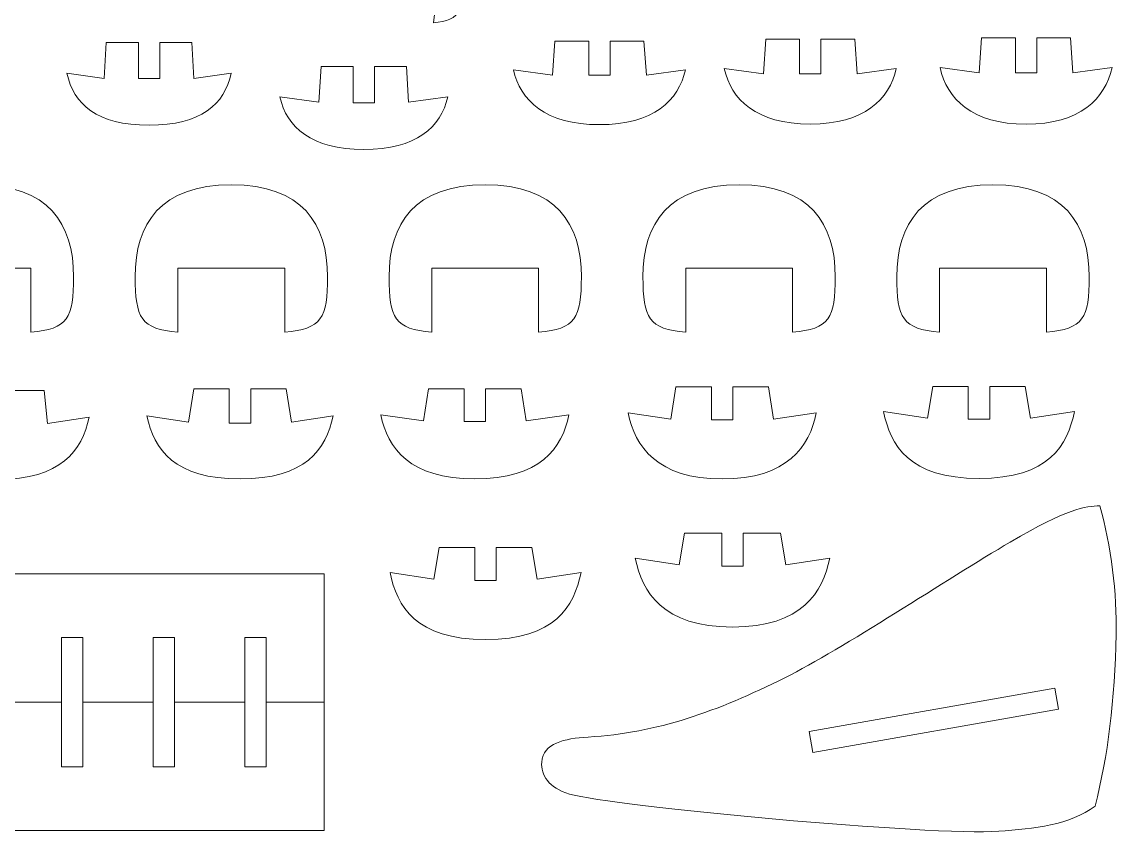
# Model space of a CAD drawing. Header units: millimetres. Extents: x -366 to 366, y -461 to 461.
# Drawn here: x 57.6 to 365.6, y 15.9 to 244.8 of the extents above; entities that cross this region are included whole.
import ezdxf

# ---------------------------------------------------------------- set-up
doc = ezdxf.new("R2010")
doc.units = ezdxf.units.MM
doc.header["$MEASUREMENT"] = 0
doc.layers.add('layer 1', color=7, linetype='Continuous')

msp = doc.modelspace()

# ---------------------------------------------------------------- linework, layer by layer
at = {"layer": 'layer 1', "lineweight": 9}
for points, knots in [([(363.7378, 296.358), (363.7378, 296.358), (363.7378, 288.343), (363.7378, 288.343), (363.7378, 288.343), (363.7378, 288.343), (357.7266, 288.343), (357.7266, 288.343), (357.7266, 288.343), (357.7266, 288.343), (357.7266, 264.3046), (357.7266, 264.3046), (357.7266, 264.3046), (357.7266, 264.3046), (363.7378, 264.3046), (363.7378, 264.3046), (363.7378, 264.3046), (363.7378, 264.3046), (363.7378, 256.2896), (363.7378, 256.2896), (363.7378, 256.2896), (363.7378, 256.2896), (209.483, 256.2896), (209.483, 256.2896), (209.483, 256.2896), (209.483, 256.2896), (209.483, 268.164), (209.483, 268.164), (209.483, 268.164), (209.483, 268.164), (187.212, 268.164), (187.212, 268.164), (187.212, 268.164), (184.4328, 266.2238), (184.126, 262.1174), (183.889, 259.1258), (183.889, 259.1258), (183.0916, 249.0788), (180.6124, 244.9584), (173.357, 244.6274), (173.357, 244.6274), (173.357, 244.6274), (176.1884, 267.6914), (176.1884, 267.6914), (176.1884, 267.6914), (176.1884, 267.6914), (170.223, 268.425), (170.223, 268.425), (170.223, 268.425), (170.223, 268.425), (168.3646, 253.2838), (168.3646, 253.2838), (168.3646, 253.2838), (168.3646, 253.2838), (0.1396, 253.2838), (0.1396, 253.2838), (0.1396, 253.2838), (0.1396, 253.2838), (0.1396, 241.4636), (0.1396, 241.4636), (0.1396, 241.4636), (0.1396, 241.4636), (-5.8702, 241.4636), (-5.8702, 241.4636), (-5.8702, 241.4636), (-5.8702, 241.4636), (-5.8702, 201.398), (-5.8702, 201.398), (-5.8702, 201.398), (-5.8702, 201.398), (-68.6004, 193.385), (-68.6004, 193.385), (-68.6004, 193.385), (-68.6004, 193.385), (-120.8434, 193.385), (-120.8434, 193.385), (-120.8434, 193.385), (-124.6836, 193.385), (-127.125, 189.0352), (-123.6402, 180.7972), (-123.6402, 180.7972), (-121.2752, 175.2056), (-121.501, 171.4648), (-126.5732, 169.4702), (-126.5732, 169.4702), (-132.6374, 167.0854), (-138.9006, 166.4462), (-142.5504, 157.583), (-142.5504, 157.583), (-144.7758, 152.1784), (-143.1036, 145.7), (-140.4634, 136.978), (-140.4634, 136.978), (-138.6806, 131.0866), (-141.4238, 124.2292), (-145.844, 125.7428), (-145.844, 125.7428), (-145.844, 125.7428), (-196.9326, 143.2376), (-196.9326, 143.2376), (-196.9326, 143.2376), (-195.6344, 148.063), (-194.2818, 152.4162), (-192.8884, 156.3808), (-192.8884, 156.3808), (-192.8884, 156.3808), (-178.3976, 150.526), (-178.3976, 150.526), (-178.3976, 150.526), (-178.3976, 150.526), (-176.1462, 156.0992), (-176.1462, 156.0992), (-176.1462, 156.0992), (-176.1462, 156.0992), (-190.7836, 162.0124), (-190.7836, 162.0124), (-190.7836, 162.0124), (-188.5542, 167.6224), (-186.2434, 172.382), (-183.9024, 176.5886), (-183.9024, 176.5886), (-183.9024, 176.5886), (-169.6742, 168.7018), (-169.6742, 168.7018), (-169.6742, 168.7018), (-169.6742, 168.7018), (-166.7602, 173.9582), (-166.7602, 173.9582), (-166.7602, 173.9582), (-166.7602, 173.9582), (-180.8494, 181.7674), (-180.8494, 181.7674), (-180.8494, 181.7674), (-178.169, 186.0734), (-175.4816, 189.8346), (-172.8626, 193.4936), (-172.8626, 193.4936), (-172.8626, 193.4936), (-159.481, 184.4676), (-159.481, 184.4676), (-159.481, 184.4676), (-159.481, 184.4676), (-156.1204, 189.4502), (-156.1204, 189.4502), (-156.1204, 189.4502), (-156.1204, 189.4502), (-169.3856, 198.3972), (-169.3856, 198.3972), (-169.3856, 198.3972), (-166.8222, 202.086), (-164.3648, 205.8734), (-162.0922, 210.2132), (-162.0922, 210.2132), (-162.0922, 210.2132), (-148.262, 201.5708), (-148.262, 201.5708), (-148.262, 201.5708), (-148.262, 201.5708), (-145.0764, 206.6678), (-145.0764, 206.6678), (-145.0764, 206.6678), (-145.0764, 206.6678), (-159.5444, 215.708), (-159.5444, 215.708), (-159.5444, 215.708), (-152.2484, 234.5012), (-163.636, 246.6164), (-197.3954, 246.6164), (-197.3954, 246.6164), (-233.3484, 246.6164), (-262.0166, 230.8754), (-287.3946, 213.4864), (-287.3946, 213.4864), (-312.7732, 196.0972), (-338.6216, 179.1786), (-348.256, 179.4136), (-348.256, 179.4136), (-357.8904, 179.6486), (-364.94, 212.0758), (-364.47, 233.6948), (-364.47, 233.6948), (-364.0002, 255.3158), (-362.1202, 273.879), (-356.4804, 288.9144), (-356.4804, 288.9144), (-350.841, 303.9568), (-347.3158, 300.9018), (-334.3918, 302.5458), (-334.3918, 302.5458), (-321.468, 304.1898), (-198.8058, 293.8534), (-185.4116, 292.9078), (-185.4116, 292.9078), (-172.0172, 291.9694), (-163.7926, 291.7366), (-152.0438, 305.128), (-152.0438, 305.128), (-145.3846, 312.7198), (-139.7832, 322.273), (-136.1794, 329.124), (-136.1794, 329.124), (-146.877, 331.8474), (-146.0388, 351.857), (-133.6562, 351.857), (-133.6562, 351.857), (-133.6562, 351.857), (-125.081, 351.857), (-125.081, 351.857), (-125.081, 351.857), (-121.7232, 351.857), (-120.0728, 353.4868), (-120.0728, 356.8454), (-120.0728, 356.8454), (-120.0728, 356.8454), (-120.0728, 365.6648), (-120.0728, 365.6648), (-120.0728, 365.6648), (-120.0728, 365.6648), (-113.061, 365.6648), (-113.061, 365.6648), (-113.061, 365.6648), (-113.061, 365.6648), (-113.061, 378.6894), (-113.061, 378.6894), (-113.061, 378.6894), (-113.061, 378.6894), (-102.0432, 378.6894), (-102.0432, 378.6894), (-102.0432, 378.6894), (-102.0432, 378.6894), (-91.0252, 392.7088), (-91.0252, 392.7088), (-91.0252, 392.7088), (-72.9962, 392.7088), (-55.9676, 392.7088), (-37.9378, 392.7088), (-37.9378, 392.7088), (-37.9378, 392.7088), (-37.9378, 370.6742), (-37.9378, 370.6742), (-37.9378, 370.6742), (-37.9378, 370.6742), (-31.9278, 370.6742), (-31.9278, 370.6742), (-31.9278, 370.6742), (-31.9278, 370.6742), (-31.9278, 359.5618), (-31.9278, 359.5618), (-31.9278, 359.5618), (-31.9278, 351.2644), (-35.819, 350.6434), (-40.3374, 350.6434), (-40.3374, 350.6434), (-40.3374, 350.6434), (-47.9546, 350.6434), (-47.9546, 350.6434), (-47.9546, 350.6434), (-47.9546, 350.6434), (-47.9546, 341.6264), (-47.9546, 341.6264), (-47.9546, 341.6264), (-47.9546, 341.6264), (-29.1282, 341.6264), (-29.1282, 341.6264), (-29.1282, 341.6264), (-17.962, 341.6264), (-5.8702, 338.007), (-5.8702, 319.6696), (-5.8702, 319.6696), (-5.8702, 319.6696), (-5.8702, 305.5726), (-5.8702, 305.5726), (-5.8702, 305.5726), (-5.8702, 305.5726), (0.1396, 305.5726), (0.1396, 305.5726), (0.1396, 305.5726), (0.1396, 305.5726), (0.1396, 291.3486), (0.1396, 291.3486), (0.1396, 291.3486), (0.1396, 291.3486), (174.4252, 291.3486), (174.4252, 291.3486), (174.4252, 291.3486), (174.4252, 291.3486), (174.4252, 299.4484), (174.4252, 299.4484), (174.4252, 299.4484), (174.4252, 299.4484), (187.742, 340.2084), (187.742, 340.2084), (187.742, 340.2084), (189.2624, 344.858), (192.5778, 346.4666), (196.3152, 346.4948), (196.3152, 346.4948), (202.0562, 346.5512), (206.0872, 341.1184), (207.1002, 336.3348), (207.1002, 336.3348), (207.1002, 336.3348), (215.5704, 296.358), (215.5704, 296.358), (215.5704, 296.358), (215.5704, 296.358), (232.0198, 296.358), (232.0198, 296.358), (232.0198, 296.358), (232.0198, 296.358), (232.0198, 276.2074), (232.0198, 276.2074), (232.0198, 276.2074), (232.0198, 276.2074), (238.0298, 276.2074), (238.0298, 276.2074), (238.0298, 276.2074), (238.0298, 276.2074), (238.0298, 296.358), (238.0298, 296.358), (238.0298, 296.358), (238.0298, 296.358), (257.812, 296.358), (257.812, 296.358), (257.812, 296.358), (257.812, 296.358), (257.812, 276.2074), (257.812, 276.2074), (257.812, 276.2074), (257.812, 276.2074), (263.822, 276.2074), (263.822, 276.2074), (263.822, 276.2074), (263.822, 276.2074), (263.822, 296.358), (263.822, 296.358), (263.822, 296.358), (263.822, 296.358), (283.6044, 296.358), (283.6044, 296.358), (283.6044, 296.358), (283.6044, 296.358), (283.6044, 276.2074), (283.6044, 276.2074), (283.6044, 276.2074), (283.6044, 276.2074), (289.6142, 276.2074), (289.6142, 276.2074), (289.6142, 276.2074), (289.6142, 276.2074), (289.6142, 296.358), (289.6142, 296.358), (289.6142, 296.358), (289.6142, 296.358), (309.3966, 296.358), (309.3966, 296.358), (309.3966, 296.358), (309.3966, 296.358), (309.3966, 276.2074), (309.3966, 276.2074), (309.3966, 276.2074), (309.3966, 276.2074), (315.4066, 276.2074), (315.4066, 276.2074), (315.4066, 276.2074), (315.4066, 276.2074), (315.4066, 296.358), (315.4066, 296.358), (315.4066, 296.358), (315.4066, 296.358), (335.1896, 296.358), (335.1896, 296.358), (335.1896, 296.358), (335.1896, 296.358), (335.1896, 276.2074), (335.1896, 276.2074), (335.1896, 276.2074), (335.1896, 276.2074), (341.2024, 276.2074), (341.2024, 276.2074), (341.2024, 276.2074), (341.2024, 276.2074), (341.2024, 296.358), (341.2024, 296.358), (341.2024, 296.358), (341.2024, 296.358), (363.7378, 296.358), (363.7378, 296.358)], [0, 0, 0, 0, 0.01020408, 0.01020408, 0.01020408, 0.01020408, 0.02040816, 0.02040816, 0.02040816, 0.02040816, 0.03061224, 0.03061224, 0.03061224, 0.03061224, 0.04081633, 0.04081633, 0.04081633, 0.04081633, 0.05102041, 0.05102041, 0.05102041, 0.05102041, 0.06122449, 0.06122449, 0.06122449, 0.06122449, 0.07142857, 0.07142857, 0.07142857, 0.07142857, 0.08163265, 0.08163265, 0.08163265, 0.08163265, 0.09183673, 0.09183673, 0.09183673, 0.09183673, 0.10204082, 0.10204082, 0.10204082, 0.10204082, 0.1122449, 0.1122449, 0.1122449, 0.1122449, 0.12244898, 0.12244898, 0.12244898, 0.12244898, 0.13265306, 0.13265306, 0.13265306, 0.13265306, 0.14285714, 0.14285714, 0.14285714, 0.14285714, 0.15306122, 0.15306122, 0.15306122, 0.15306122, 0.16326531, 0.16326531, 0.16326531, 0.16326531, 0.17346939, 0.17346939, 0.17346939, 0.17346939, 0.18367347, 0.18367347, 0.18367347, 0.18367347, 0.19387755, 0.19387755, 0.19387755, 0.19387755, 0.20408163, 0.20408163, 0.20408163, 0.20408163, 0.21428571, 0.21428571, 0.21428571, 0.21428571, 0.2244898, 0.2244898, 0.2244898, 0.2244898, 0.23469388, 0.23469388, 0.23469388, 0.23469388, 0.24489796, 0.24489796, 0.24489796, 0.24489796, 0.25510204, 0.25510204, 0.25510204, 0.25510204, 0.26530612, 0.26530612, 0.26530612, 0.26530612, 0.2755102, 0.2755102, 0.2755102, 0.2755102, 0.28571429, 0.28571429, 0.28571429, 0.28571429, 0.29591837, 0.29591837, 0.29591837, 0.29591837, 0.30612245, 0.30612245, 0.30612245, 0.30612245, 0.31632653, 0.31632653, 0.31632653, 0.31632653, 0.32653061, 0.32653061, 0.32653061, 0.32653061, 0.33673469, 0.33673469, 0.33673469, 0.33673469, 0.34693878, 0.34693878, 0.34693878, 0.34693878, 0.35714286, 0.35714286, 0.35714286, 0.35714286, 0.36734694, 0.36734694, 0.36734694, 0.36734694, 0.37755102, 0.37755102, 0.37755102, 0.37755102, 0.3877551, 0.3877551, 0.3877551, 0.3877551, 0.39795918, 0.39795918, 0.39795918, 0.39795918, 0.40816327, 0.40816327, 0.40816327, 0.40816327, 0.41836735, 0.41836735, 0.41836735, 0.41836735, 0.42857143, 0.42857143, 0.42857143, 0.42857143, 0.43877551, 0.43877551, 0.43877551, 0.43877551, 0.44897959, 0.44897959, 0.44897959, 0.44897959, 0.45918367, 0.45918367, 0.45918367, 0.45918367, 0.46938776, 0.46938776, 0.46938776, 0.46938776, 0.47959184, 0.47959184, 0.47959184, 0.47959184, 0.48979592, 0.48979592, 0.48979592, 0.48979592, 0.5, 0.5, 0.5, 0.5, 0.51020408, 0.51020408, 0.51020408, 0.51020408, 0.52040816, 0.52040816, 0.52040816, 0.52040816, 0.53061224, 0.53061224, 0.53061224, 0.53061224, 0.54081633, 0.54081633, 0.54081633, 0.54081633, 0.55102041, 0.55102041, 0.55102041, 0.55102041, 0.56122449, 0.56122449, 0.56122449, 0.56122449, 0.57142857, 0.57142857, 0.57142857, 0.57142857, 0.58163265, 0.58163265, 0.58163265, 0.58163265, 0.59183673, 0.59183673, 0.59183673, 0.59183673, 0.60204082, 0.60204082, 0.60204082, 0.60204082, 0.6122449, 0.6122449, 0.6122449, 0.6122449, 0.62244898, 0.62244898, 0.62244898, 0.62244898, 0.63265306, 0.63265306, 0.63265306, 0.63265306, 0.64285714, 0.64285714, 0.64285714, 0.64285714, 0.65306122, 0.65306122, 0.65306122, 0.65306122, 0.66326531, 0.66326531, 0.66326531, 0.66326531, 0.67346939, 0.67346939, 0.67346939, 0.67346939, 0.68367347, 0.68367347, 0.68367347, 0.68367347, 0.69387755, 0.69387755, 0.69387755, 0.69387755, 0.70408163, 0.70408163, 0.70408163, 0.70408163, 0.71428571, 0.71428571, 0.71428571, 0.71428571, 0.7244898, 0.7244898, 0.7244898, 0.7244898, 0.73469388, 0.73469388, 0.73469388, 0.73469388, 0.74489796, 0.74489796, 0.74489796, 0.74489796, 0.75510204, 0.75510204, 0.75510204, 0.75510204, 0.76530612, 0.76530612, 0.76530612, 0.76530612, 0.7755102, 0.7755102, 0.7755102, 0.7755102, 0.78571429, 0.78571429, 0.78571429, 0.78571429, 0.79591837, 0.79591837, 0.79591837, 0.79591837, 0.80612245, 0.80612245, 0.80612245, 0.80612245, 0.81632653, 0.81632653, 0.81632653, 0.81632653, 0.82653061, 0.82653061, 0.82653061, 0.82653061, 0.83673469, 0.83673469, 0.83673469, 0.83673469, 0.84693878, 0.84693878, 0.84693878, 0.84693878, 0.85714286, 0.85714286, 0.85714286, 0.85714286, 0.86734694, 0.86734694, 0.86734694, 0.86734694, 0.87755102, 0.87755102, 0.87755102, 0.87755102, 0.8877551, 0.8877551, 0.8877551, 0.8877551, 0.89795918, 0.89795918, 0.89795918, 0.89795918, 0.90816327, 0.90816327, 0.90816327, 0.90816327, 0.91836735, 0.91836735, 0.91836735, 0.91836735, 0.92857143, 0.92857143, 0.92857143, 0.92857143, 0.93877551, 0.93877551, 0.93877551, 0.93877551, 0.94897959, 0.94897959, 0.94897959, 0.94897959, 0.95918367, 0.95918367, 0.95918367, 0.95918367, 0.96938776, 0.96938776, 0.96938776, 0.96938776, 0.97959184, 0.97959184, 0.97959184, 0.97959184, 1, 1, 1, 1]), ([(342.9734, 240.3892), (342.9734, 240.3892), (352.4912, 240.3892), (352.4912, 240.3892), (352.4912, 240.3892), (352.4912, 240.3892), (353.1546, 230.4838), (353.1546, 230.4838), (353.1546, 230.4838), (353.1546, 230.4838), (364.1542, 232.0178), (364.1542, 232.0178), (364.1542, 232.0178), (362.235, 223.1608), (355.1794, 216.0912), (339.9706, 216.0912), (339.9706, 216.0912), (324.763, 216.0912), (317.7024, 223.1608), (315.789, 232.0178), (315.789, 232.0178), (315.789, 232.0178), (326.7886, 230.4838), (326.7886, 230.4838), (326.7886, 230.4838), (326.7886, 230.4838), (327.4498, 240.3892), (327.4498, 240.3892), (327.4498, 240.3892), (327.4498, 240.3892), (336.9656, 240.3892), (336.9656, 240.3892), (336.9656, 240.3892), (336.9656, 240.3892), (336.9656, 230.51), (336.9656, 230.51), (336.9656, 230.51), (336.9656, 230.51), (342.9734, 230.51), (342.9734, 230.51), (342.9734, 230.51), (342.9734, 230.51), (342.9734, 240.3892), (342.9734, 240.3892)], [0, 0, 0, 0, 0.08333333, 0.08333333, 0.08333333, 0.08333333, 0.16666667, 0.16666667, 0.16666667, 0.16666667, 0.25, 0.25, 0.25, 0.25, 0.33333333, 0.33333333, 0.33333333, 0.33333333, 0.41666667, 0.41666667, 0.41666667, 0.41666667, 0.5, 0.5, 0.5, 0.5, 0.58333333, 0.58333333, 0.58333333, 0.58333333, 0.66666667, 0.66666667, 0.66666667, 0.66666667, 0.75, 0.75, 0.75, 0.75, 0.83333333, 0.83333333, 0.83333333, 0.83333333, 1, 1, 1, 1]), ([(96.3576, 239.074), (96.3576, 239.074), (105.3726, 239.074), (105.3726, 239.074), (105.3726, 239.074), (105.3726, 239.074), (105.9638, 228.8864), (105.9638, 228.8864), (105.9638, 228.8864), (105.9638, 228.8864), (116.4618, 230.3878), (116.4618, 230.3878), (116.4618, 230.3878), (114.5484, 221.7222), (108.0594, 215.804), (93.3528, 215.804), (93.3528, 215.804), (78.6462, 215.804), (72.1578, 221.7222), (70.2436, 230.3878), (70.2436, 230.3878), (70.2436, 230.3878), (80.7424, 228.8864), (80.7424, 228.8864), (80.7424, 228.8864), (80.7424, 228.8864), (81.3336, 239.074), (81.3336, 239.074), (81.3336, 239.074), (81.3336, 239.074), (90.3484, 239.074), (90.3484, 239.074), (90.3484, 239.074), (90.3484, 239.074), (90.3484, 228.9084), (90.3484, 228.9084), (90.3484, 228.9084), (90.3484, 228.9084), (96.3576, 228.9084), (96.3576, 228.9084), (96.3576, 228.9084), (96.3576, 228.9084), (96.3576, 239.074), (96.3576, 239.074)], [0, 0, 0, 0, 0.08333333, 0.08333333, 0.08333333, 0.08333333, 0.16666667, 0.16666667, 0.16666667, 0.16666667, 0.25, 0.25, 0.25, 0.25, 0.33333333, 0.33333333, 0.33333333, 0.33333333, 0.41666667, 0.41666667, 0.41666667, 0.41666667, 0.5, 0.5, 0.5, 0.5, 0.58333333, 0.58333333, 0.58333333, 0.58333333, 0.66666667, 0.66666667, 0.66666667, 0.66666667, 0.75, 0.75, 0.75, 0.75, 0.83333333, 0.83333333, 0.83333333, 0.83333333, 1, 1, 1, 1]), ([(223.019, 239.448), (223.019, 239.448), (232.5348, 239.448), (232.5348, 239.448), (232.5348, 239.448), (232.5348, 239.448), (233.196, 229.87), (233.196, 229.87), (233.196, 229.87), (233.196, 229.87), (244.1956, 231.353), (244.1956, 231.353), (244.1956, 231.353), (242.2814, 222.789), (235.2216, 215.953), (220.014, 215.953), (220.014, 215.953), (204.8072, 215.953), (197.7468, 222.789), (195.8332, 231.353), (195.8332, 231.353), (195.8332, 231.353), (206.8328, 229.87), (206.8328, 229.87), (206.8328, 229.87), (206.8328, 229.87), (207.4932, 239.448), (207.4932, 239.448), (207.4932, 239.448), (207.4932, 239.448), (217.0092, 239.448), (217.0092, 239.448), (217.0092, 239.448), (217.0092, 239.448), (217.0092, 229.8954), (217.0092, 229.8954), (217.0092, 229.8954), (217.0092, 229.8954), (223.019, 229.8954), (223.019, 229.8954), (223.019, 229.8954), (223.019, 229.8954), (223.019, 239.448), (223.019, 239.448)], [0, 0, 0, 0, 0.08333333, 0.08333333, 0.08333333, 0.08333333, 0.16666667, 0.16666667, 0.16666667, 0.16666667, 0.25, 0.25, 0.25, 0.25, 0.33333333, 0.33333333, 0.33333333, 0.33333333, 0.41666667, 0.41666667, 0.41666667, 0.41666667, 0.5, 0.5, 0.5, 0.5, 0.58333333, 0.58333333, 0.58333333, 0.58333333, 0.66666667, 0.66666667, 0.66666667, 0.66666667, 0.75, 0.75, 0.75, 0.75, 0.83333333, 0.83333333, 0.83333333, 0.83333333, 1, 1, 1, 1]), ([(282.2934, 239.9482), (282.2934, 239.9482), (291.8092, 239.9482), (291.8092, 239.9482), (291.8092, 239.9482), (291.8092, 239.9482), (292.4704, 230.232), (292.4704, 230.232), (292.4704, 230.232), (292.4704, 230.232), (303.4692, 231.737), (303.4692, 231.737), (303.4692, 231.737), (301.5558, 223.0472), (294.496, 216.1124), (279.2884, 216.1124), (279.2884, 216.1124), (264.0816, 216.1124), (257.0212, 223.0472), (255.1076, 231.737), (255.1076, 231.737), (255.1076, 231.737), (266.1066, 230.232), (266.1066, 230.232), (266.1066, 230.232), (266.1066, 230.232), (266.7678, 239.9482), (266.7678, 239.9482), (266.7678, 239.9482), (266.7678, 239.9482), (276.2836, 239.9482), (276.2836, 239.9482), (276.2836, 239.9482), (276.2836, 239.9482), (276.2836, 230.2574), (276.2836, 230.2574), (276.2836, 230.2574), (276.2836, 230.2574), (282.2934, 230.2574), (282.2934, 230.2574), (282.2934, 230.2574), (282.2934, 230.2574), (282.2934, 239.9482), (282.2934, 239.9482)], [0, 0, 0, 0, 0.08333333, 0.08333333, 0.08333333, 0.08333333, 0.16666667, 0.16666667, 0.16666667, 0.16666667, 0.25, 0.25, 0.25, 0.25, 0.33333333, 0.33333333, 0.33333333, 0.33333333, 0.41666667, 0.41666667, 0.41666667, 0.41666667, 0.5, 0.5, 0.5, 0.5, 0.58333333, 0.58333333, 0.58333333, 0.58333333, 0.66666667, 0.66666667, 0.66666667, 0.66666667, 0.75, 0.75, 0.75, 0.75, 0.83333333, 0.83333333, 0.83333333, 0.83333333, 1, 1, 1, 1]), ([(156.7526, 232.2766), (156.7526, 232.2766), (165.7674, 232.2766), (165.7674, 232.2766), (165.7674, 232.2766), (165.7674, 232.2766), (166.358, 222.2972), (166.358, 222.2972), (166.358, 222.2972), (166.358, 222.2972), (177.3576, 223.798), (177.3576, 223.798), (177.3576, 223.798), (175.4442, 215.133), (168.4542, 209.0068), (153.7476, 209.0068), (153.7476, 209.0068), (139.0416, 209.0068), (132.0518, 215.133), (130.1382, 223.798), (130.1382, 223.798), (130.1382, 223.798), (141.1372, 222.2972), (141.1372, 222.2972), (141.1372, 222.2972), (141.1372, 222.2972), (141.7278, 232.2766), (141.7278, 232.2766), (141.7278, 232.2766), (141.7278, 232.2766), (150.7426, 232.2766), (150.7426, 232.2766), (150.7426, 232.2766), (150.7426, 232.2766), (150.7426, 222.111), (150.7426, 222.111), (150.7426, 222.111), (150.7426, 222.111), (156.7526, 222.111), (156.7526, 222.111), (156.7526, 222.111), (156.7526, 222.111), (156.7526, 232.2766), (156.7526, 232.2766)], [0, 0, 0, 0, 0.08333333, 0.08333333, 0.08333333, 0.08333333, 0.16666667, 0.16666667, 0.16666667, 0.16666667, 0.25, 0.25, 0.25, 0.25, 0.33333333, 0.33333333, 0.33333333, 0.33333333, 0.41666667, 0.41666667, 0.41666667, 0.41666667, 0.5, 0.5, 0.5, 0.5, 0.58333333, 0.58333333, 0.58333333, 0.58333333, 0.66666667, 0.66666667, 0.66666667, 0.66666667, 0.75, 0.75, 0.75, 0.75, 0.83333333, 0.83333333, 0.83333333, 0.83333333, 1, 1, 1, 1]), ([(45.0962, 199.0668), (65.038, 199.0668), (72.141, 188.0326), (72.141, 173.1914), (72.141, 173.1914), (72.141, 161.5644), (70.473, 158.4628), (60.121, 157.6338), (60.121, 157.6338), (60.121, 157.6338), (60.121, 175.6382), (60.121, 175.6382), (60.121, 175.6382), (60.121, 175.6382), (30.0722, 175.6382), (30.0722, 175.6382), (30.0722, 175.6382), (30.0722, 175.6382), (30.0722, 157.6338), (30.0722, 157.6338), (30.0722, 157.6338), (19.7202, 158.4628), (18.0524, 161.5644), (18.0524, 173.1914), (18.0524, 173.1914), (18.0524, 188.0326), (25.1544, 199.0668), (45.0962, 199.0668)], [0, 0, 0, 0, 0.125, 0.125, 0.125, 0.125, 0.25, 0.25, 0.25, 0.25, 0.375, 0.375, 0.375, 0.375, 0.5, 0.5, 0.5, 0.5, 0.625, 0.625, 0.625, 0.625, 0.75, 0.75, 0.75, 0.75, 1, 1, 1, 1]), ([(116.4928, 199.0668), (136.4346, 199.0668), (143.5374, 188.0326), (143.5374, 173.1914), (143.5374, 173.1914), (143.5374, 161.5644), (141.8688, 158.4628), (131.5176, 157.6338), (131.5176, 157.6338), (131.5176, 157.6338), (131.5176, 175.6382), (131.5176, 175.6382), (131.5176, 175.6382), (131.5176, 175.6382), (101.468, 175.6382), (101.468, 175.6382), (101.468, 175.6382), (101.468, 175.6382), (101.468, 157.6338), (101.468, 157.6338), (101.468, 157.6338), (91.1162, 158.4628), (89.4482, 161.5644), (89.4482, 173.1914), (89.4482, 173.1914), (89.4482, 188.0326), (96.551, 199.0668), (116.4928, 199.0668)], [0, 0, 0, 0, 0.125, 0.125, 0.125, 0.125, 0.25, 0.25, 0.25, 0.25, 0.375, 0.375, 0.375, 0.375, 0.5, 0.5, 0.5, 0.5, 0.625, 0.625, 0.625, 0.625, 0.75, 0.75, 0.75, 0.75, 1, 1, 1, 1]), ([(187.8888, 199.0668), (207.8312, 199.0668), (214.9334, 188.0326), (214.9334, 173.1914), (214.9334, 173.1914), (214.9334, 161.5644), (213.2654, 158.4628), (202.9136, 157.6338), (202.9136, 157.6338), (202.9136, 157.6338), (202.9136, 175.6382), (202.9136, 175.6382), (202.9136, 175.6382), (202.9136, 175.6382), (172.8646, 175.6382), (172.8646, 175.6382), (172.8646, 175.6382), (172.8646, 175.6382), (172.8646, 157.6338), (172.8646, 157.6338), (172.8646, 157.6338), (162.5126, 158.4628), (160.8448, 161.5644), (160.8448, 173.1914), (160.8448, 173.1914), (160.8448, 188.0326), (167.9468, 199.0668), (187.8888, 199.0668)], [0, 0, 0, 0, 0.125, 0.125, 0.125, 0.125, 0.25, 0.25, 0.25, 0.25, 0.375, 0.375, 0.375, 0.375, 0.5, 0.5, 0.5, 0.5, 0.625, 0.625, 0.625, 0.625, 0.75, 0.75, 0.75, 0.75, 1, 1, 1, 1]), ([(259.2852, 199.0668), (279.2272, 199.0668), (286.3292, 188.0326), (286.3292, 173.1914), (286.3292, 173.1914), (286.3292, 161.5644), (284.6612, 158.4628), (274.31, 157.6338), (274.31, 157.6338), (274.31, 157.6338), (274.31, 175.6382), (274.31, 175.6382), (274.31, 175.6382), (274.31, 175.6382), (244.2604, 175.6382), (244.2604, 175.6382), (244.2604, 175.6382), (244.2604, 175.6382), (244.2604, 157.6338), (244.2604, 157.6338), (244.2604, 157.6338), (233.9086, 158.4628), (232.2406, 161.5644), (232.2406, 173.1914), (232.2406, 173.1914), (232.2406, 188.0326), (239.3434, 199.0668), (259.2852, 199.0668)], [0, 0, 0, 0, 0.125, 0.125, 0.125, 0.125, 0.25, 0.25, 0.25, 0.25, 0.375, 0.375, 0.375, 0.375, 0.5, 0.5, 0.5, 0.5, 0.625, 0.625, 0.625, 0.625, 0.75, 0.75, 0.75, 0.75, 1, 1, 1, 1]), ([(330.6818, 199.0668), (350.6216, 199.0668), (357.7266, 188.0326), (357.7266, 173.1914), (357.7266, 173.1914), (357.7266, 161.5644), (356.0614, 158.4628), (345.7038, 157.6338), (345.7038, 157.6338), (345.7038, 157.6338), (345.7038, 175.6382), (345.7038, 175.6382), (345.7038, 175.6382), (345.7038, 175.6382), (315.657, 175.6382), (315.657, 175.6382), (315.657, 175.6382), (315.657, 175.6382), (315.657, 157.6338), (315.657, 157.6338), (315.657, 157.6338), (305.3052, 158.4628), (303.6372, 161.5644), (303.6372, 173.1914), (303.6372, 173.1914), (303.6372, 188.0326), (310.74, 199.0668), (330.6818, 199.0668)], [0, 0, 0, 0, 0.125, 0.125, 0.125, 0.125, 0.25, 0.25, 0.25, 0.25, 0.375, 0.375, 0.375, 0.375, 0.5, 0.5, 0.5, 0.5, 0.625, 0.625, 0.625, 0.625, 0.75, 0.75, 0.75, 0.75, 1, 1, 1, 1]), ([(121.9348, 141.7052), (121.9348, 141.7052), (131.9516, 141.7052), (131.9516, 141.7052), (131.9516, 141.7052), (131.9516, 141.7052), (133.3938, 132.284), (133.3938, 132.284), (133.3938, 132.284), (133.3938, 132.284), (145.1144, 134.0852), (145.1144, 134.0852), (145.1144, 134.0852), (143.201, 124.5948), (137.22, 116.3504), (118.9298, 116.3504), (118.9298, 116.3504), (100.6398, 116.3504), (94.6594, 124.5948), (92.746, 134.0852), (92.746, 134.0852), (92.746, 134.0852), (104.466, 132.284), (104.466, 132.284), (104.466, 132.284), (104.466, 132.284), (105.9088, 141.7052), (105.9088, 141.7052), (105.9088, 141.7052), (105.9088, 141.7052), (115.9248, 141.7052), (115.9248, 141.7052), (115.9248, 141.7052), (115.9248, 141.7052), (115.9248, 132.0032), (115.9248, 132.0032), (115.9248, 132.0032), (115.9248, 132.0032), (121.9348, 132.0032), (121.9348, 132.0032), (121.9348, 132.0032), (121.9348, 132.0032), (121.9348, 141.7052), (121.9348, 141.7052)], [0, 0, 0, 0, 0.08333333, 0.08333333, 0.08333333, 0.08333333, 0.16666667, 0.16666667, 0.16666667, 0.16666667, 0.25, 0.25, 0.25, 0.25, 0.33333333, 0.33333333, 0.33333333, 0.33333333, 0.41666667, 0.41666667, 0.41666667, 0.41666667, 0.5, 0.5, 0.5, 0.5, 0.58333333, 0.58333333, 0.58333333, 0.58333333, 0.66666667, 0.66666667, 0.66666667, 0.66666667, 0.75, 0.75, 0.75, 0.75, 0.83333333, 0.83333333, 0.83333333, 0.83333333, 1, 1, 1, 1]), ([(187.9882, 141.7052), (187.9882, 141.7052), (198.0042, 141.7052), (198.0042, 141.7052), (198.0042, 141.7052), (198.0042, 141.7052), (199.4472, 132.648), (199.4472, 132.648), (199.4472, 132.648), (199.4472, 132.648), (211.4402, 134.4042), (211.4402, 134.4042), (211.4402, 134.4042), (209.5266, 124.9136), (203.2734, 116.3504), (184.9832, 116.3504), (184.9832, 116.3504), (166.6932, 116.3504), (160.4398, 124.9136), (158.5256, 134.4042), (158.5256, 134.4042), (158.5256, 134.4042), (170.5186, 132.648), (170.5186, 132.648), (170.5186, 132.648), (170.5186, 132.648), (171.9614, 141.7052), (171.9614, 141.7052), (171.9614, 141.7052), (171.9614, 141.7052), (181.9782, 141.7052), (181.9782, 141.7052), (181.9782, 141.7052), (181.9782, 141.7052), (181.9782, 132.504), (181.9782, 132.504), (181.9782, 132.504), (181.9782, 132.504), (187.9882, 132.504), (187.9882, 132.504), (187.9882, 132.504), (187.9882, 132.504), (187.9882, 141.7052), (187.9882, 141.7052)], [0, 0, 0, 0, 0.08333333, 0.08333333, 0.08333333, 0.08333333, 0.16666667, 0.16666667, 0.16666667, 0.16666667, 0.25, 0.25, 0.25, 0.25, 0.33333333, 0.33333333, 0.33333333, 0.33333333, 0.41666667, 0.41666667, 0.41666667, 0.41666667, 0.5, 0.5, 0.5, 0.5, 0.58333333, 0.58333333, 0.58333333, 0.58333333, 0.66666667, 0.66666667, 0.66666667, 0.66666667, 0.75, 0.75, 0.75, 0.75, 0.83333333, 0.83333333, 0.83333333, 0.83333333, 1, 1, 1, 1]), ([(257.5418, 142.2062), (257.5418, 142.2062), (267.5586, 142.2062), (267.5586, 142.2062), (267.5586, 142.2062), (267.5586, 142.2062), (269.0014, 133.149), (269.0014, 133.149), (269.0014, 133.149), (269.0014, 133.149), (280.9938, 134.9044), (280.9938, 134.9044), (280.9938, 134.9044), (279.0804, 125.4146), (272.827, 116.3504), (254.5368, 116.3504), (254.5368, 116.3504), (236.2468, 116.3504), (229.9934, 125.4146), (228.08, 134.9044), (228.08, 134.9044), (228.08, 134.9044), (240.073, 133.149), (240.073, 133.149), (240.073, 133.149), (240.073, 133.149), (241.5158, 142.2062), (241.5158, 142.2062), (241.5158, 142.2062), (241.5158, 142.2062), (251.532, 142.2062), (251.532, 142.2062), (251.532, 142.2062), (251.532, 142.2062), (251.532, 133.005), (251.532, 133.005), (251.532, 133.005), (251.532, 133.005), (257.5418, 133.005), (257.5418, 133.005), (257.5418, 133.005), (257.5418, 133.005), (257.5418, 142.2062), (257.5418, 142.2062)], [0, 0, 0, 0, 0.08333333, 0.08333333, 0.08333333, 0.08333333, 0.16666667, 0.16666667, 0.16666667, 0.16666667, 0.25, 0.25, 0.25, 0.25, 0.33333333, 0.33333333, 0.33333333, 0.33333333, 0.41666667, 0.41666667, 0.41666667, 0.41666667, 0.5, 0.5, 0.5, 0.5, 0.58333333, 0.58333333, 0.58333333, 0.58333333, 0.66666667, 0.66666667, 0.66666667, 0.66666667, 0.75, 0.75, 0.75, 0.75, 0.83333333, 0.83333333, 0.83333333, 0.83333333, 1, 1, 1, 1]), ([(329.752, 142.341), (329.752, 142.341), (339.7688, 142.341), (339.7688, 142.341), (339.7688, 142.341), (339.7688, 142.341), (341.273, 133.446), (341.273, 133.446), (341.273, 133.446), (341.273, 133.446), (353.599, 135.3368), (353.599, 135.3368), (353.599, 135.3368), (351.687, 125.8464), (346.3812, 116.4858), (326.7476, 116.4858), (326.7476, 116.4858), (307.11, 116.4858), (301.807, 125.8464), (299.8936, 135.3368), (299.8936, 135.3368), (299.8936, 135.3368), (312.2224, 133.446), (312.2224, 133.446), (312.2224, 133.446), (312.2224, 133.446), (313.7266, 142.341), (313.7266, 142.341), (313.7266, 142.341), (313.7266, 142.341), (323.742, 142.341), (323.742, 142.341), (323.742, 142.341), (323.742, 142.341), (323.742, 133.1398), (323.742, 133.1398), (323.742, 133.1398), (323.742, 133.1398), (329.752, 133.1398), (329.752, 133.1398), (329.752, 133.1398), (329.752, 133.1398), (329.752, 142.341), (329.752, 142.341)], [0, 0, 0, 0, 0.08333333, 0.08333333, 0.08333333, 0.08333333, 0.16666667, 0.16666667, 0.16666667, 0.16666667, 0.25, 0.25, 0.25, 0.25, 0.33333333, 0.33333333, 0.33333333, 0.33333333, 0.41666667, 0.41666667, 0.41666667, 0.41666667, 0.5, 0.5, 0.5, 0.5, 0.58333333, 0.58333333, 0.58333333, 0.58333333, 0.66666667, 0.66666667, 0.66666667, 0.66666667, 0.75, 0.75, 0.75, 0.75, 0.83333333, 0.83333333, 0.83333333, 0.83333333, 1, 1, 1, 1]), ([(53.7958, 141.217), (53.7958, 141.217), (63.8126, 141.217), (63.8126, 141.217), (63.8126, 141.217), (63.8126, 141.217), (64.7544, 131.9178), (64.7544, 131.9178), (64.7544, 131.9178), (64.7544, 131.9178), (76.4744, 133.6964), (76.4744, 133.6964), (76.4744, 133.6964), (74.561, 124.3288), (68.5806, 116.1916), (50.7908, 116.1916), (50.7908, 116.1916), (33.0016, 116.1916), (27.0214, 124.3288), (25.1072, 133.6964), (25.1072, 133.6964), (25.1072, 133.6964), (36.8278, 131.9178), (36.8278, 131.9178), (36.8278, 131.9178), (36.8278, 131.9178), (37.7698, 141.217), (37.7698, 141.217), (37.7698, 141.217), (37.7698, 141.217), (47.7858, 141.217), (47.7858, 141.217), (47.7858, 141.217), (47.7858, 141.217), (47.7858, 131.6412), (47.7858, 131.6412), (47.7858, 131.6412), (47.7858, 131.6412), (53.7958, 131.6412), (53.7958, 131.6412), (53.7958, 131.6412), (53.7958, 131.6412), (53.7958, 141.217), (53.7958, 141.217)], [0, 0, 0, 0, 0.08333333, 0.08333333, 0.08333333, 0.08333333, 0.16666667, 0.16666667, 0.16666667, 0.16666667, 0.25, 0.25, 0.25, 0.25, 0.33333333, 0.33333333, 0.33333333, 0.33333333, 0.41666667, 0.41666667, 0.41666667, 0.41666667, 0.5, 0.5, 0.5, 0.5, 0.58333333, 0.58333333, 0.58333333, 0.58333333, 0.66666667, 0.66666667, 0.66666667, 0.66666667, 0.75, 0.75, 0.75, 0.75, 0.83333333, 0.83333333, 0.83333333, 0.83333333, 1, 1, 1, 1]), ([(360.7674, 108.7734), (363.8296, 97.7894), (365.5794, 83.8194), (365.3394, 72.704), (365.3394, 72.704), (364.9372, 54.248), (363.004, 38.1952), (359.3704, 24.3862), (359.3704, 24.3862), (352.3714, 19.0282), (342.1266, 18.0192), (332.3026, 17.296), (332.3026, 17.296), (313.8712, 15.9378), (223.7352, 24.2302), (211.5736, 27.7678), (211.5736, 27.7678), (205.7308, 29.4682), (203.521, 33.1096), (203.7792, 36.7474), (203.7792, 36.7474), (204.156, 42.0646), (210.1088, 43.3782), (216.827, 43.7832), (216.827, 43.7832), (236.4626, 44.9678), (252.8612, 50.8664), (272.2844, 60.519), (272.2844, 60.519), (287.993, 68.3254), (317.9438, 88.3024), (335.539, 98.5944), (335.539, 98.5944), (351.7292, 108.0628), (356.506, 108.6978), (360.7674, 108.7734)], [0, 0, 0, 0, 0.1, 0.1, 0.1, 0.1, 0.2, 0.2, 0.2, 0.2, 0.3, 0.3, 0.3, 0.3, 0.4, 0.4, 0.4, 0.4, 0.5, 0.5, 0.5, 0.5, 0.6, 0.6, 0.6, 0.6, 0.7, 0.7, 0.7, 0.7, 0.8, 0.8, 0.8, 0.8, 1, 1, 1, 1]), ([(260.4312, 101.0652), (260.4312, 101.0652), (270.9482, 101.0652), (270.9482, 101.0652), (270.9482, 101.0652), (270.9482, 101.0652), (272.451, 92.1702), (272.451, 92.1702), (272.451, 92.1702), (272.451, 92.1702), (284.7806, 94.0612), (284.7806, 94.0612), (284.7806, 94.0612), (282.867, 84.5708), (277.0638, 74.7092), (257.4262, 74.7092), (257.4262, 74.7092), (237.7892, 74.7092), (231.9852, 84.5708), (230.0718, 94.0612), (230.0718, 94.0612), (230.0718, 94.0612), (242.4014, 92.1702), (242.4014, 92.1702), (242.4014, 92.1702), (242.4014, 92.1702), (243.9034, 101.0652), (243.9034, 101.0652), (243.9034, 101.0652), (243.9034, 101.0652), (254.4212, 101.0652), (254.4212, 101.0652), (254.4212, 101.0652), (254.4212, 101.0652), (254.4212, 91.864), (254.4212, 91.864), (254.4212, 91.864), (254.4212, 91.864), (260.4312, 91.864), (260.4312, 91.864), (260.4312, 91.864), (260.4312, 91.864), (260.4312, 101.0652), (260.4312, 101.0652)], [0, 0, 0, 0, 0.08333333, 0.08333333, 0.08333333, 0.08333333, 0.16666667, 0.16666667, 0.16666667, 0.16666667, 0.25, 0.25, 0.25, 0.25, 0.33333333, 0.33333333, 0.33333333, 0.33333333, 0.41666667, 0.41666667, 0.41666667, 0.41666667, 0.5, 0.5, 0.5, 0.5, 0.58333333, 0.58333333, 0.58333333, 0.58333333, 0.66666667, 0.66666667, 0.66666667, 0.66666667, 0.75, 0.75, 0.75, 0.75, 0.83333333, 0.83333333, 0.83333333, 0.83333333, 1, 1, 1, 1]), ([(190.9784, 97.0422), (190.9784, 97.0422), (200.9944, 97.0422), (200.9944, 97.0422), (200.9944, 97.0422), (200.9944, 97.0422), (202.4966, 88.1472), (202.4966, 88.1472), (202.4966, 88.1472), (202.4966, 88.1472), (214.8268, 90.038), (214.8268, 90.038), (214.8268, 90.038), (212.9134, 80.5476), (207.6104, 71.1864), (187.9734, 71.1864), (187.9734, 71.1864), (168.3356, 71.1864), (163.0334, 80.5476), (161.1192, 90.038), (161.1192, 90.038), (161.1192, 90.038), (173.4496, 88.1472), (173.4496, 88.1472), (173.4496, 88.1472), (173.4496, 88.1472), (174.9516, 97.0422), (174.9516, 97.0422), (174.9516, 97.0422), (174.9516, 97.0422), (184.9678, 97.0422), (184.9678, 97.0422), (184.9678, 97.0422), (184.9678, 97.0422), (184.9678, 87.841), (184.9678, 87.841), (184.9678, 87.841), (184.9678, 87.841), (190.9784, 87.841), (190.9784, 87.841), (190.9784, 87.841), (190.9784, 87.841), (190.9784, 97.0422), (190.9784, 97.0422)], [0, 0, 0, 0, 0.08333333, 0.08333333, 0.08333333, 0.08333333, 0.16666667, 0.16666667, 0.16666667, 0.16666667, 0.25, 0.25, 0.25, 0.25, 0.33333333, 0.33333333, 0.33333333, 0.33333333, 0.41666667, 0.41666667, 0.41666667, 0.41666667, 0.5, 0.5, 0.5, 0.5, 0.58333333, 0.58333333, 0.58333333, 0.58333333, 0.66666667, 0.66666667, 0.66666667, 0.66666667, 0.75, 0.75, 0.75, 0.75, 0.83333333, 0.83333333, 0.83333333, 0.83333333, 1, 1, 1, 1]), ([(0.3782, 89.626), (0.3782, 89.626), (142.611, 89.626), (142.611, 89.626), (142.611, 89.626), (142.611, 89.626), (142.611, 53.5672), (142.611, 53.5672), (142.611, 53.5672), (142.611, 53.5672), (126.286, 53.5672), (126.286, 53.5672), (126.286, 53.5672), (126.286, 53.5672), (126.286, 71.726), (126.286, 71.726), (126.286, 71.726), (126.286, 71.726), (120.276, 71.726), (120.276, 71.726), (120.276, 71.726), (120.276, 71.726), (120.276, 53.5672), (120.276, 53.5672), (120.276, 53.5672), (120.276, 53.5672), (100.4936, 53.5672), (100.4936, 53.5672), (100.4936, 53.5672), (100.4936, 53.5672), (100.4936, 71.726), (100.4936, 71.726), (100.4936, 71.726), (100.4936, 71.726), (94.4838, 71.726), (94.4838, 71.726), (94.4838, 71.726), (94.4838, 71.726), (94.4838, 53.5672), (94.4838, 53.5672), (94.4838, 53.5672), (94.4838, 53.5672), (74.7006, 53.5672), (74.7006, 53.5672), (74.7006, 53.5672), (74.7006, 53.5672), (74.7006, 71.726), (74.7006, 71.726), (74.7006, 71.726), (74.7006, 71.726), (68.6908, 71.726), (68.6908, 71.726), (68.6908, 71.726), (68.6908, 71.726), (68.6908, 53.5672), (68.6908, 53.5672), (68.6908, 53.5672), (68.6908, 53.5672), (48.9084, 53.5672), (48.9084, 53.5672), (48.9084, 53.5672), (48.9084, 53.5672), (48.9084, 71.726), (48.9084, 71.726), (48.9084, 71.726), (48.9084, 71.726), (42.8984, 71.726), (42.8984, 71.726), (42.8984, 71.726), (42.8984, 71.726), (42.8984, 53.5672), (42.8984, 53.5672), (42.8984, 53.5672), (42.8984, 53.5672), (23.116, 53.5672), (23.116, 53.5672), (23.116, 53.5672), (23.116, 53.5672), (23.116, 71.726), (23.116, 71.726), (23.116, 71.726), (23.116, 71.726), (17.1054, 71.726), (17.1054, 71.726), (17.1054, 71.726), (17.1054, 71.726), (17.1062, 53.5672), (17.1062, 53.5672), (17.1062, 53.5672), (17.1062, 53.5672), (0.4558, 53.5672), (0.4558, 53.5672), (0.4558, 53.5672), (0.4558, 53.5672), (0.3782, 89.626), (0.3782, 89.626)], [0, 0, 0, 0, 0.04, 0.04, 0.04, 0.04, 0.08, 0.08, 0.08, 0.08, 0.12, 0.12, 0.12, 0.12, 0.16, 0.16, 0.16, 0.16, 0.2, 0.2, 0.2, 0.2, 0.24, 0.24, 0.24, 0.24, 0.28, 0.28, 0.28, 0.28, 0.32, 0.32, 0.32, 0.32, 0.36, 0.36, 0.36, 0.36, 0.4, 0.4, 0.4, 0.4, 0.44, 0.44, 0.44, 0.44, 0.48, 0.48, 0.48, 0.48, 0.52, 0.52, 0.52, 0.52, 0.56, 0.56, 0.56, 0.56, 0.6, 0.6, 0.6, 0.6, 0.64, 0.64, 0.64, 0.64, 0.68, 0.68, 0.68, 0.68, 0.72, 0.72, 0.72, 0.72, 0.76, 0.76, 0.76, 0.76, 0.8, 0.8, 0.8, 0.8, 0.84, 0.84, 0.84, 0.84, 0.88, 0.88, 0.88, 0.88, 0.92, 0.92, 0.92, 0.92, 1, 1, 1, 1]), ([(349.1116, 51.5882), (349.1116, 51.5882), (280.0596, 39.4124), (280.0596, 39.4124), (280.0596, 39.4124), (280.0596, 39.4124), (279.0162, 45.3312), (279.0162, 45.3312), (279.0162, 45.3312), (279.0162, 45.3312), (348.0674, 57.5064), (348.0674, 57.5064), (348.0674, 57.5064), (348.0674, 57.5064), (349.1116, 51.5882), (349.1116, 51.5882)], [0, 0, 0, 0, 0.2, 0.2, 0.2, 0.2, 0.4, 0.4, 0.4, 0.4, 0.6, 0.6, 0.6, 0.6, 1, 1, 1, 1]), ([(0.4558, 53.5672), (0.4558, 53.5672), (17.1062, 53.5672), (17.1062, 53.5672), (17.1062, 53.5672), (17.1062, 53.5672), (17.1054, 35.4084), (17.1054, 35.4084), (17.1054, 35.4084), (17.1054, 35.4084), (23.116, 35.4084), (23.116, 35.4084), (23.116, 35.4084), (23.116, 35.4084), (23.116, 53.5672), (23.116, 53.5672), (23.116, 53.5672), (23.116, 53.5672), (42.8984, 53.5672), (42.8984, 53.5672), (42.8984, 53.5672), (42.8984, 53.5672), (42.8984, 35.4084), (42.8984, 35.4084), (42.8984, 35.4084), (42.8984, 35.4084), (48.9084, 35.4084), (48.9084, 35.4084), (48.9084, 35.4084), (48.9084, 35.4084), (48.9084, 53.5672), (48.9084, 53.5672), (48.9084, 53.5672), (48.9084, 53.5672), (68.6908, 53.5672), (68.6908, 53.5672), (68.6908, 53.5672), (68.6908, 53.5672), (68.6908, 35.4084), (68.6908, 35.4084), (68.6908, 35.4084), (68.6908, 35.4084), (74.7006, 35.4084), (74.7006, 35.4084), (74.7006, 35.4084), (74.7006, 35.4084), (74.7006, 53.5672), (74.7006, 53.5672), (74.7006, 53.5672), (74.7006, 53.5672), (94.4838, 53.5672), (94.4838, 53.5672), (94.4838, 53.5672), (94.4838, 53.5672), (94.4838, 35.4084), (94.4838, 35.4084), (94.4838, 35.4084), (94.4838, 35.4084), (100.4936, 35.4084), (100.4936, 35.4084), (100.4936, 35.4084), (100.4936, 35.4084), (100.4936, 53.5672), (100.4936, 53.5672), (100.4936, 53.5672), (100.4936, 53.5672), (120.276, 53.5672), (120.276, 53.5672), (120.276, 53.5672), (120.276, 53.5672), (120.276, 35.4084), (120.276, 35.4084), (120.276, 35.4084), (120.276, 35.4084), (126.286, 35.4084), (126.286, 35.4084), (126.286, 35.4084), (126.286, 35.4084), (126.286, 53.5672), (126.286, 53.5672), (126.286, 53.5672), (126.286, 53.5672), (142.611, 53.5672), (142.611, 53.5672), (142.611, 53.5672), (142.611, 53.5672), (142.611, 17.5076), (142.611, 17.5076), (142.611, 17.5076), (142.611, 17.5076), (0.3782, 17.5076), (0.3782, 17.5076), (0.3782, 17.5076), (0.3782, 17.5076), (0.4558, 53.5672), (0.4558, 53.5672)], [0, 0, 0, 0, 0.04, 0.04, 0.04, 0.04, 0.08, 0.08, 0.08, 0.08, 0.12, 0.12, 0.12, 0.12, 0.16, 0.16, 0.16, 0.16, 0.2, 0.2, 0.2, 0.2, 0.24, 0.24, 0.24, 0.24, 0.28, 0.28, 0.28, 0.28, 0.32, 0.32, 0.32, 0.32, 0.36, 0.36, 0.36, 0.36, 0.4, 0.4, 0.4, 0.4, 0.44, 0.44, 0.44, 0.44, 0.48, 0.48, 0.48, 0.48, 0.52, 0.52, 0.52, 0.52, 0.56, 0.56, 0.56, 0.56, 0.6, 0.6, 0.6, 0.6, 0.64, 0.64, 0.64, 0.64, 0.68, 0.68, 0.68, 0.68, 0.72, 0.72, 0.72, 0.72, 0.76, 0.76, 0.76, 0.76, 0.8, 0.8, 0.8, 0.8, 0.84, 0.84, 0.84, 0.84, 0.88, 0.88, 0.88, 0.88, 0.92, 0.92, 0.92, 0.92, 1, 1, 1, 1])]:
    msp.add_open_spline(points, degree=3, knots=knots, dxfattribs=at)

doc.saveas('drawing.dxf')
